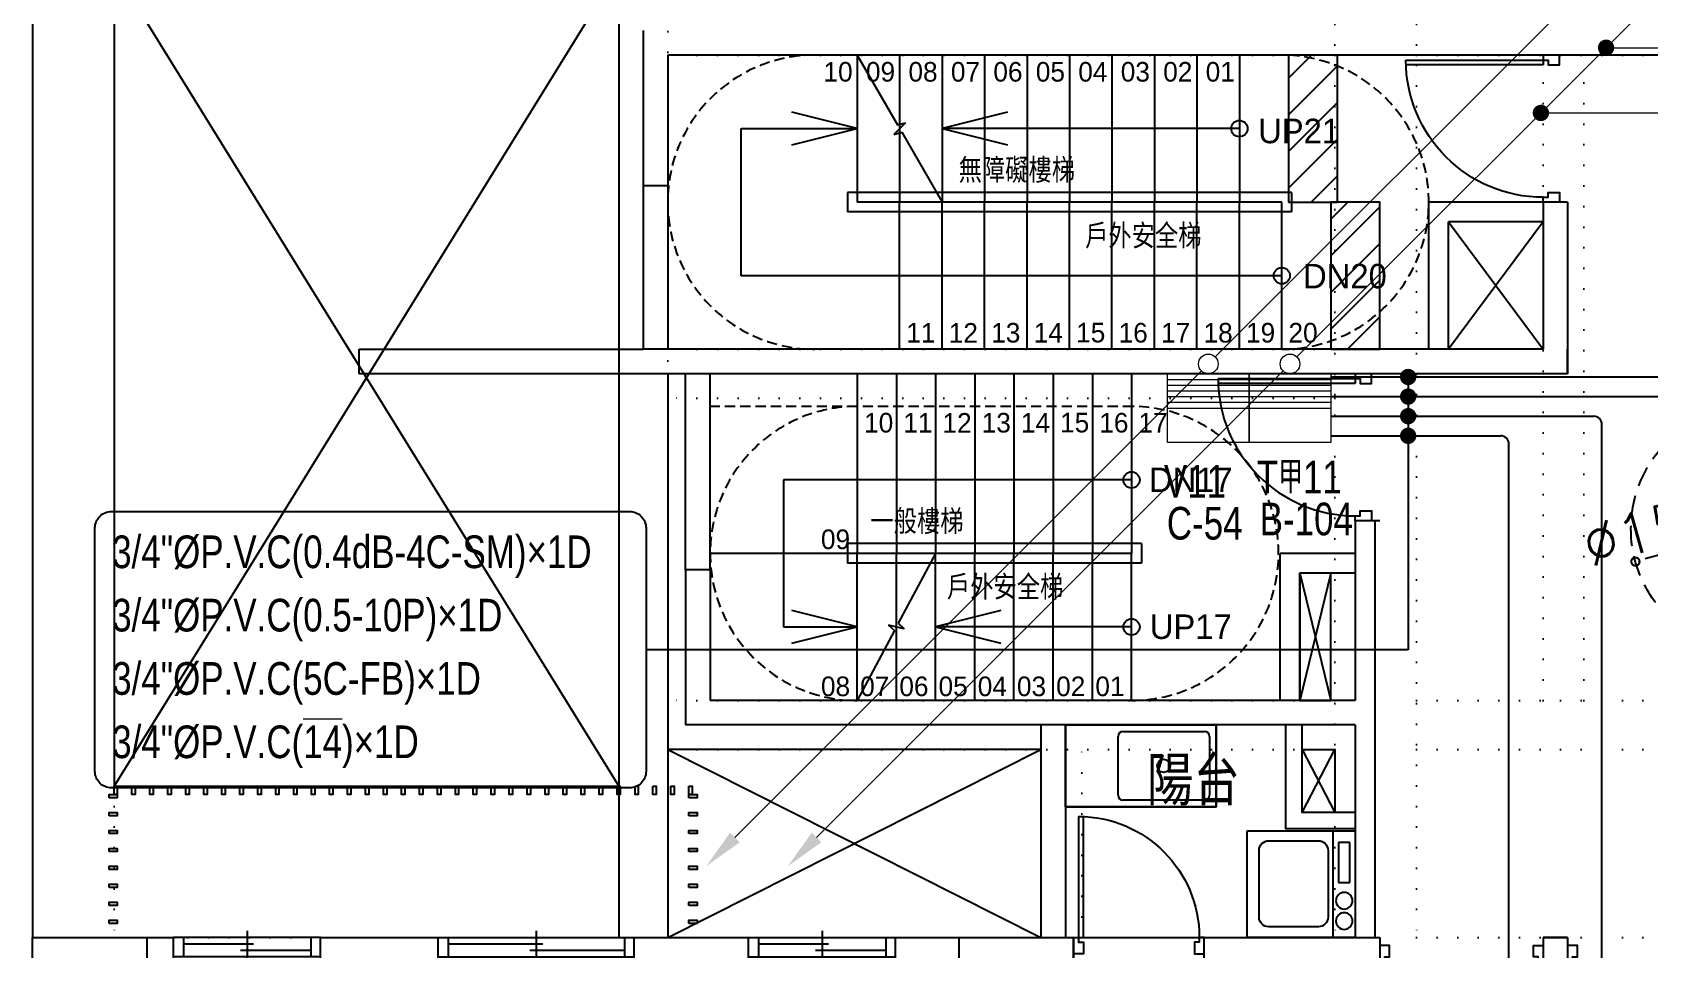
# Model space of a CAD drawing. Header units: millimetres. Extents: x 98197 to 106565, y 53890 to 60222.
# Drawn here: x 102758 to 103748, y 55663 to 56225 of the extents above; entities that cross this region are included whole.
import ezdxf
from ezdxf.enums import TextEntityAlignment as Align

# ---------------------------------------------------------------- set-up
doc = ezdxf.new("R2010")
doc.units = ezdxf.units.MM
doc.header["$LTSCALE"] = 50
doc.header["$MEASUREMENT"] = 0
doc.header["$PDMODE"] = 1
for name, pattern in [('DASHED2', [0.375, 0.25, -0.125]), ('DOT', [0.25, 0, -0.25]), ('HIDDEN2', [0.1875, 0.125, -0.0625])]:
    doc.linetypes.add(name, pattern=pattern)
doc.layers.get('0').update_dxf_attribs({"color": 8, "linetype": 'CONTINUOUS'})
doc.layers.get('Defpoints').update_dxf_attribs({"color": 8, "linetype": 'CONTINUOUS'})
for name, color, linetype in [('00', 7, 'DOT'), ('11', 2, 'CONTINUOUS'), ('11L', 241, 'CONTINUOUS')]:
    doc.layers.add(name, color=color, linetype=linetype)
doc.styles.add('CHINA', font='c2', dxfattribs={"bigfont": 'china'})
doc.styles.add('JEH', font='SIMPLEX.SHX', dxfattribs={"bigfont": 'JE.SHX'})
doc.styles.add('NOTHING', font='TC-SIMP.SHX', dxfattribs={"bigfont": 'AE.SHX'})
doc.dimstyles.new('JEH', dxfattribs={"dimscale": 10, "dimtxt": 3, "dimasz": 4, "dimexe": 1, "dimexo": 1, "dimgap": 0.09, "dimtad": 1, "dimdsep": 46, "dimtxsty": 'JEH', "dimblk": 'DOTSMALL', "dimcen": 0.1, "dimadec": 0, "dimazin": 0, "dimtfac": 1, "dimtdec": 1, "dimtmove": 2, "dimatfit": 3, "dimfxl": 1, "dimtolj": 1, "dimtzin": 0, "dimarcsym": 0})

# ---------------------------------------------------------------- blocks, each defined once
blk = doc.blocks.new('*U24', base_point=(556940.24, 45415.43))
for p, q in [((556890.24, 45422.93), (556890.24, 45407.93)), ((556990.24, 45422.93), (556990.24, 45407.93)), ((556893.24, 45313.93), (556893.24, 45407.93)), ((556893.24, 45407.93), (556896.24, 45407.93)), ((556896.24, 45407.93), (556896.24, 45313.93))]:
    blk.add_line(p, q)
for points in [[(556890.24, 45407.93), (556893.24, 45407.93), (556893.24, 45410.93), (556896.24, 45410.93), (556896.24, 45417.93), (556890.24, 45417.93)], [(556990.24, 45407.93), (556987.24, 45407.93), (556987.24, 45410.93), (556984.24, 45410.93), (556984.24, 45417.93), (556990.24, 45417.93)]]:
    blk.add_lwpolyline(points)
blk.add_arc((556893.24, 45407.93), 94, -90, 0)
blk = doc.blocks.new('*U25', base_point=(557135.24, 45415.43))
for p, q in [((557169.24, 45422.93), (557169.24, 45496.93)), ((557172.24, 45496.93), (557172.24, 45422.93)), ((557095.24, 45407.93), (557095.24, 45422.93)), ((557169.24, 45422.93), (557095.24, 45422.93)), ((557172.24, 45422.93), (557169.24, 45422.93)), ((557175.24, 45407.93), (557175.24, 45422.93)), ((557175.24, 45407.93), (557095.24, 45407.93))]:
    blk.add_line(p, q)
for points in [[(557095.24, 45422.93), (557098.24, 45422.93), (557098.24, 45419.93), (557101.24, 45419.93), (557101.24, 45412.93), (557095.24, 45412.93)], [(557175.24, 45422.93), (557172.24, 45422.93), (557172.24, 45419.93), (557169.24, 45419.93), (557169.24, 45412.93), (557175.24, 45412.93)]]:
    blk.add_lwpolyline(points)
blk.add_arc((557172.24, 45422.93), 74, 90, 180)
blk = doc.blocks.new('*U27', base_point=(551368.96, 44174.06))
for p, q in [((551368.96, 44185.56), (551368.96, 44165.56)), ((551323.96, 44166.56), (551323.96, 44181.56)), ((551413.96, 44181.56), (551323.96, 44181.56)), ((551329.96, 44181.56), (551329.96, 44169.56)), ((551329.96, 44177.56), (551372.96, 44177.56)), ((551407.96, 44181.56), (551407.96, 44169.56)), ((551413.96, 44166.56), (551413.96, 44181.56)), ((551413.96, 44169.56), (551323.96, 44169.56)), ((551413.96, 44166.56), (551323.96, 44166.56)), ((551407.96, 44173.56), (551364.96, 44173.56))]:
    blk.add_line(p, q)
blk = doc.blocks.new('*U29', base_point=(551535.96, 44174.06))
for p, q in [((551535.96, 44185.56), (551535.96, 44165.56)), ((551475.96, 44166.56), (551475.96, 44181.56)), ((551475.96, 44181.56), (551595.96, 44181.56)), ((551481.96, 44181.56), (551481.96, 44169.56)), ((551481.96, 44177.56), (551539.96, 44177.56)), ((551589.96, 44181.56), (551589.96, 44169.56)), ((551595.96, 44166.56), (551595.96, 44181.56)), ((551475.96, 44169.56), (551595.96, 44169.56)), ((551475.96, 44166.56), (551595.96, 44166.56)), ((551589.96, 44173.56), (551531.96, 44173.56))]:
    blk.add_line(p, q)
blk = doc.blocks.new('*U30', base_point=(551700.96, 44174.06))
for p, q in [((551700.96, 44185.56), (551700.96, 44165.56)), ((551655.96, 44166.56), (551655.96, 44181.56)), ((551655.96, 44181.56), (551745.96, 44181.56)), ((551661.96, 44181.56), (551661.96, 44169.56)), ((551661.96, 44177.56), (551704.96, 44177.56)), ((551739.96, 44181.56), (551739.96, 44169.56)), ((551745.96, 44166.56), (551745.96, 44181.56)), ((551655.96, 44169.56), (551745.96, 44169.56)), ((551655.96, 44166.56), (551745.96, 44166.56)), ((551739.96, 44173.56), (551696.96, 44173.56))]:
    blk.add_line(p, q)
blk = doc.blocks.new('*U32', base_point=(534668.7, 37898.24))
for p, q in [((534676.2, 37943.24), (534661.2, 37943.24)), ((534661.2, 37859.24), (534577.2, 37859.24)), ((534577.2, 37856.24), (534661.2, 37856.24)), ((534661.2, 37856.24), (534661.2, 37859.24)), ((534676.2, 37853.24), (534661.2, 37853.24))]:
    blk.add_line(p, q)
for points in [[(534661.2, 37943.24), (534661.2, 37940.24), (534664.2, 37940.24), (534664.2, 37937.24), (534671.2, 37937.24), (534671.2, 37943.24)], [(534661.2, 37853.24), (534661.2, 37856.24), (534664.2, 37856.24), (534664.2, 37859.24), (534671.2, 37859.24), (534671.2, 37853.24)]]:
    blk.add_lwpolyline(points)
blk.add_arc((534661.2, 37856.24), 84, 90, 180)
blk = doc.blocks.new('*U33', base_point=(534668.7, 37793.24))
for p, q in [((534676.2, 37838.24), (534661.2, 37838.24)), ((534577.2, 37835.24), (534661.2, 37835.24)), ((534661.2, 37832.24), (534577.2, 37832.24)), ((534661.2, 37835.24), (534661.2, 37832.24)), ((534676.2, 37748.24), (534661.2, 37748.24))]:
    blk.add_line(p, q)
for points in [[(534661.2, 37838.24), (534661.2, 37835.24), (534664.2, 37835.24), (534664.2, 37832.24), (534671.2, 37832.24), (534671.2, 37838.24)], [(534661.2, 37748.24), (534661.2, 37751.24), (534664.2, 37751.24), (534664.2, 37754.24), (534671.2, 37754.24), (534671.2, 37748.24)]]:
    blk.add_lwpolyline(points)
blk.add_arc((534661.2, 37835.24), 84, 180, 270)
blk = doc.blocks.new('_DotSmall')
at = {"color": 0, "linetype": 'ByBlock', "const_width": 0.5}
blk.add_lwpolyline([(-0.0625, 0, 1), (0.0625, 0, 1)], format="xyb", close=True, dxfattribs=at)
blk = doc.blocks.new('*D62')
at = {"color": 0, "linetype": 'DASHED2', "lineweight": -2, "transparency": 16777216}
blk.add_line((103883.89, 55940.71), (103739.37, 55900.56), dxfattribs=at)
at = {"layer": 'Defpoints', "color": 0, "linetype": 'DASHED2', "transparency": 16777216}
for p in [(103883.89, 55940.71), (103739.37, 55900.56)]:
    blk.add_point(p, dxfattribs=at)
at = {"color": 0, "linetype": 'DASHED2', "lineweight": -2, "transparency": 16777216, "xscale": 10, "yscale": 10, "zscale": 10}
for p, rotation in [((103883.89, 55940.71), 15.52411099675541), ((103739.37, 55900.56), 195.5241109967554)]:
    blk.add_blockref('_DotSmall', p, dxfattribs=dict(at, rotation=rotation))
at = {"color": 0, "linetype": 'DASHED2', "transparency": 16777216, "insert": (103749.36, 55920.63), "char_height": 25, "attachment_point": 5, "rotation": 15.52411, "style": 'JEH'}
blk.add_mtext('\\A1;∅150', dxfattribs=at)
blk = doc.blocks.new('BOXC', base_point=(3877.978, 1738.882))
for p, q in [((3877.478, 1739.882), (3877.478, 1738.882)), ((3878.478, 1739.882), (3877.478, 1739.882)), ((3878.478, 1738.882), (3878.478, 1739.882)), ((3877.478, 1738.882), (3878.478, 1738.882))]:
    blk.add_line(p, q)
blk = doc.blocks.new('$$FUFA4')
for p, q in [((0, 66.19), (0, 0)), ((65.27, 66.19), (0, 66.19)), ((65.27, 0), (65.27, 66.19)), ((0, 52.66), (65.27, 52.66)), ((53.21, 49.52), (12.4, 49.52)), ((6.46, 43.58), (6.46, 13.19)), ((59.15, 13.19), (59.15, 43.58)), ((0, 0), (65.27, 0)), ((12.4, 7.25), (53.21, 7.25))]:
    blk.add_line(p, q)
for centre in [(10.03, 59.43), (22.44, 59.43)]:
    blk.add_circle(centre, 5.1)
for centre, start, end in [((12.4, 43.58), 90, 180), ((53.21, 43.58), 0, 90), ((12.4, 13.19), 180, 270), ((53.21, 13.19), 270, 0)]:
    blk.add_arc(centre, 5.94, start, end)
at = {"xscale": 6.968723676982174, "yscale": -24.39968830585457, "zscale": 6.968723676982174, "rotation": 90.00000000002778}
blk.add_blockref('BOXC', (33.65, 59.43), dxfattribs=at)

msp = doc.modelspace()

# ---------------------------------------------------------------- hatches: boundary and pattern name
h = msp.add_hatch()
h.set_pattern_fill('ANSI31', color=256, scale=5, style=0)
h.set_pattern_definition([(45, (66635.389, 53766.744), (-11.22532, 11.22532), [])])
h.paths.add_polyline_path([(103526.857, 56120.566), (103556.857, 56120.566), (103556.857, 56210.566), (103526.857, 56210.566)])
h.paths.add_polyline_path([(103552.857, 56030.566), (103582.857, 56030.566), (103582.857, 56120.566), (103552.857, 56120.566)])

# ---------------------------------------------------------------- linework, layer by layer
for p, q in [((102757.857, 56355.566), (102757.857, 55670.566)), ((102807.857, 56263.066), (102807.857, 55763.066)), ((103116.857, 56263.066), (102807.857, 55763.066)), ((102807.857, 56263.066), (103116.857, 55763.066)), ((103116.857, 56263.066), (103116.857, 55670.566)), ((103131.857, 56225.566), (103131.857, 56130.566)), ((103789.857, 56210.566), (103146.857, 56210.566)), ((103146.857, 56210.566), (103146.857, 56130.566)), ((103262.857, 56210.566), (103262.857, 56120.566)), ((103262.857, 56210.566), (103287.557, 56167.816)), ((103288.857, 56210.566), (103288.857, 56120.566)), ((103314.857, 56210.566), (103314.857, 56120.566)), ((103340.857, 56210.566), (103340.857, 56120.566)), ((103366.857, 56210.566), (103366.857, 56120.566)), ((103392.857, 56210.566), (103392.857, 56120.566)), ((103418.857, 56210.566), (103418.857, 56120.566)), ((103444.857, 56210.566), (103444.857, 56120.566)), ((103470.857, 56210.566), (103470.857, 56120.566)), ((103496.857, 56210.566), (103496.857, 56120.566)), ((103191.857, 56165.566), (103262.857, 56165.566)), ((103191.857, 56075.566), (103191.857, 56165.566)), ((103292.406, 56169.117), (103285.309, 56162.016)), ((103287.557, 56167.816), (103292.406, 56169.117)), ((103496.857, 56165.566), (103314.857, 56165.566)), ((103285.309, 56162.016), (103290.157, 56163.316)), ((103290.157, 56163.316), (103314.857, 56120.566)), ((103146.857, 56130.566), (103131.857, 56130.566)), ((103131.857, 56130.566), (103131.857, 56030.566)), ((103146.857, 56130.566), (103146.857, 56030.566)), ((103528.857, 56126.566), (103256.857, 56126.566)), ((103256.857, 56126.566), (103256.857, 56114.566)), ((103528.857, 56126.566), (103528.857, 56114.566)), ((103522.857, 56120.566), (103262.857, 56120.566)), ((103288.857, 56030.566), (103288.857, 56120.566)), ((103314.857, 56030.566), (103314.857, 56120.566)), ((103340.857, 56030.566), (103340.857, 56120.566)), ((103366.857, 56030.566), (103366.857, 56120.566)), ((103392.857, 56030.566), (103392.857, 56120.566)), ((103418.857, 56030.566), (103418.857, 56120.566)), ((103444.857, 56030.566), (103444.857, 56120.566)), ((103470.857, 56030.566), (103470.857, 56120.566)), ((103496.857, 56030.566), (103496.857, 56120.566)), ((103522.857, 56030.566), (103522.857, 56120.566)), ((103612.857, 56030.566), (103612.857, 56120.566)), ((103682.857, 56120.566), (103682.857, 56030.566)), ((103697.857, 56120.566), (103697.857, 56015.566)), ((103528.857, 56114.566), (103256.857, 56114.566)), ((103624.857, 56030.566), (103624.857, 56108.566)), ((103682.857, 56108.566), (103624.857, 56108.566)), ((103682.857, 56108.566), (103624.857, 56030.566)), ((103624.857, 56108.566), (103682.857, 56030.566)), ((103522.857, 56075.566), (103191.857, 56075.566)), ((102957.857, 56015.566), (102957.857, 56030.566)), ((102957.857, 56030.566), (103131.857, 56030.566)), ((103682.857, 56030.566), (103131.857, 56030.566)), ((103697.857, 56015.566), (103697.857, 56030.566)), ((103157.857, 56015.566), (102957.857, 56015.566)), ((103157.857, 56015.566), (103131.857, 56015.566)), ((103146.857, 56015.566), (103146.857, 55670.566)), ((103697.857, 56015.566), (103157.857, 56015.566)), ((103157.857, 55895.566), (103157.857, 56015.566)), ((103172.857, 55895.566), (103172.857, 56015.566)), ((103262.857, 56015.566), (103262.857, 55905.566)), ((103286.857, 56015.566), (103286.857, 55905.566)), ((103310.857, 56015.566), (103310.857, 55905.566)), ((103334.857, 56015.566), (103334.857, 55905.566)), ((103358.857, 56015.566), (103358.857, 55905.566)), ((103382.857, 56015.566), (103382.857, 55905.566)), ((103406.857, 56015.566), (103406.857, 55905.566)), ((103430.857, 56015.566), (103430.857, 55905.566)), ((103430.857, 55950.566), (103217.857, 55950.566)), ((103217.857, 55950.566), (103217.857, 55860.566)), ((103567.857, 55925.566), (103567.857, 55815.566)), ((103579.857, 55925.566), (103579.857, 55800.566)), ((103436.857, 55911.566), (103256.857, 55911.566)), ((103256.857, 55911.566), (103256.857, 55899.566)), ((103436.857, 55911.566), (103436.857, 55899.566)), ((103430.857, 55905.566), (103172.857, 55905.566)), ((103436.857, 55899.566), (103256.857, 55899.566)), ((103262.857, 55815.566), (103262.857, 55905.566)), ((103286.857, 55815.566), (103286.857, 55905.566)), ((103310.857, 55905.566), (103288.057, 55862.816)), ((103310.857, 55815.566), (103310.857, 55905.566)), ((103334.857, 55815.566), (103334.857, 55905.566)), ((103358.857, 55815.566), (103358.857, 55905.566)), ((103382.857, 55815.566), (103382.857, 55905.566)), ((103406.857, 55815.566), (103406.857, 55905.566)), ((103430.857, 55815.566), (103430.857, 55905.566)), ((103521.857, 55815.566), (103521.857, 55905.566)), ((103157.857, 55895.566), (103157.857, 55800.566)), ((103172.857, 55895.566), (103157.857, 55895.566)), ((103172.857, 55895.566), (103172.857, 55815.566)), ((103533.857, 55815.566), (103533.857, 55893.566)), ((103567.857, 55893.566), (103533.857, 55893.566)), ((103533.857, 55893.566), (103552.857, 55815.566)), ((103552.857, 55893.566), (103533.857, 55815.566)), ((103217.857, 55860.566), (103262.857, 55860.566)), ((103285.657, 55858.316), (103262.857, 55815.566)), ((103291.656, 55859.452), (103282.059, 55861.681)), ((103282.059, 55861.681), (103285.657, 55858.316)), ((103288.057, 55862.816), (103291.656, 55859.452)), ((103430.857, 55860.566), (103310.857, 55860.566)), ((103567.857, 55815.566), (103172.857, 55815.566)), ((103567.857, 55800.566), (103157.857, 55800.566)), ((103375.357, 55800.566), (103375.357, 55670.566)), ((103390.357, 55800.566), (103390.357, 55670.566)), ((103390.357, 55800.566), (103482.589, 55800.566)), ((103390.357, 55750.566), (103390.357, 55800.566)), ((103482.589, 55800.566), (103390.357, 55800.566)), ((103482.589, 55800.566), (103482.589, 55750.566)), ((103567.857, 55800.566), (103567.857, 55670.566)), ((103579.857, 55800.566), (103579.857, 55670.566)), ((103579.857, 55800.566), (103579.857, 55800.566)), ((103422.589, 55757.566), (103422.589, 55793.566)), ((103425.589, 55796.566), (103475.589, 55796.566)), ((103478.589, 55793.566), (103478.589, 55757.566)), ((103146.857, 55670.566), (103375.357, 55785.566)), ((103146.857, 55785.566), (103375.357, 55670.566)), ((103375.357, 55785.566), (103146.857, 55785.566)), ((103535.357, 55747.066), (103555.357, 55785.566)), ((103535.357, 55785.566), (103555.357, 55747.066)), ((102807.857, 55763.066), (103116.857, 55763.066)), ((103482.589, 55750.566), (103390.357, 55750.566)), ((103475.589, 55754.566), (103425.589, 55754.566)), ((102792.857, 55670.566), (102844.357, 55670.566)), ((102934.357, 55670.566), (103006.357, 55670.566)), ((103126.357, 55670.566), (103196.357, 55670.566)), ((103286.357, 55670.566), (103395.357, 55670.566)), ((103475.357, 55670.566), (103582.857, 55670.566)), ((103682.857, 55670.566), (103682.857, 54985.566)), ((103697.857, 55670.566), (103682.857, 55670.566)), ((103682.857, 55670.566), (103682.857, 54985.566)), ((103682.857, 55670.566), (103697.857, 55670.566)), ((103697.857, 55670.566), (103697.857, 54985.566)), ((103697.857, 55670.566), (103697.857, 54985.566))]:
    msp.add_line(p, q)
at = {"extrusion": (0, 0, -1)}
for p, q in [((103682.857, 56120.566), (103612.857, 56120.566)), ((103567.857, 55905.566), (103521.857, 55905.566))]:
    msp.add_line(p, q, dxfattribs=at)
at = {"linetype": 'HIDDEN2'}
msp.add_line((103431.857, 55995.566), (103172.857, 55995.566), dxfattribs=at)
for points in [[(103526.857, 56120.566), (103556.857, 56120.566), (103556.857, 56210.566), (103526.857, 56210.566)], [(103552.857, 56030.566), (103582.857, 56030.566), (103582.857, 56120.566), (103552.857, 56120.566)], [(103552.857, 55893.566), (103533.857, 55893.566), (103533.857, 55815.566), (103552.857, 55815.566)], [(103535.357, 55785.566), (103555.357, 55785.566), (103555.357, 55747.066), (103535.357, 55747.066)], [(102807.857, 55763.066), (102809.857, 55763.066), (102809.857, 55758.066), (102807.857, 55758.066)], [(102818.857, 55763.066), (102820.857, 55763.066), (102820.857, 55758.066), (102818.857, 55758.066)], [(102829.857, 55763.066), (102831.857, 55763.066), (102831.857, 55758.066), (102829.857, 55758.066)], [(102840.857, 55763.066), (102842.857, 55763.066), (102842.857, 55758.066), (102840.857, 55758.066)], [(102851.857, 55763.066), (102853.857, 55763.066), (102853.857, 55758.066), (102851.857, 55758.066)], [(102862.857, 55763.066), (102864.857, 55763.066), (102864.857, 55758.066), (102862.857, 55758.066)], [(102873.857, 55763.066), (102875.857, 55763.066), (102875.857, 55758.066), (102873.857, 55758.066)], [(102884.857, 55763.066), (102886.857, 55763.066), (102886.857, 55758.066), (102884.857, 55758.066)], [(102895.857, 55763.066), (102897.857, 55763.066), (102897.857, 55758.066), (102895.857, 55758.066)], [(102906.857, 55763.066), (102908.857, 55763.066), (102908.857, 55758.066), (102906.857, 55758.066)], [(102917.857, 55763.066), (102919.857, 55763.066), (102919.857, 55758.066), (102917.857, 55758.066)], [(102928.857, 55763.066), (102930.857, 55763.066), (102930.857, 55758.066), (102928.857, 55758.066)], [(102939.857, 55763.066), (102941.857, 55763.066), (102941.857, 55758.066), (102939.857, 55758.066)], [(102950.857, 55763.066), (102952.857, 55763.066), (102952.857, 55758.066), (102950.857, 55758.066)], [(102961.857, 55763.066), (102963.857, 55763.066), (102963.857, 55758.066), (102961.857, 55758.066)], [(102972.857, 55763.066), (102974.857, 55763.066), (102974.857, 55758.066), (102972.857, 55758.066)], [(102983.857, 55763.066), (102985.857, 55763.066), (102985.857, 55758.066), (102983.857, 55758.066)], [(102994.857, 55763.066), (102996.857, 55763.066), (102996.857, 55758.066), (102994.857, 55758.066)], [(103005.857, 55763.066), (103007.857, 55763.066), (103007.857, 55758.066), (103005.857, 55758.066)], [(103016.857, 55763.066), (103018.857, 55763.066), (103018.857, 55758.066), (103016.857, 55758.066)], [(103027.857, 55763.066), (103029.857, 55763.066), (103029.857, 55758.066), (103027.857, 55758.066)], [(103038.857, 55763.066), (103040.857, 55763.066), (103040.857, 55758.066), (103038.857, 55758.066)], [(103049.857, 55763.066), (103051.857, 55763.066), (103051.857, 55758.066), (103049.857, 55758.066)], [(103060.857, 55763.066), (103062.857, 55763.066), (103062.857, 55758.066), (103060.857, 55758.066)], [(103071.857, 55763.066), (103073.857, 55763.066), (103073.857, 55758.066), (103071.857, 55758.066)], [(103082.857, 55763.066), (103084.857, 55763.066), (103084.857, 55758.066), (103082.857, 55758.066)], [(103093.857, 55763.066), (103095.857, 55763.066), (103095.857, 55758.066), (103093.857, 55758.066)], [(103104.857, 55763.066), (103106.857, 55763.066), (103106.857, 55758.066), (103104.857, 55758.066)], [(103115.857, 55763.066), (103117.857, 55763.066), (103117.857, 55758.066), (103115.857, 55758.066)], [(103126.857, 55763.066), (103128.857, 55763.066), (103128.857, 55758.066), (103126.857, 55758.066)], [(103137.857, 55763.066), (103139.857, 55763.066), (103139.857, 55758.066), (103137.857, 55758.066)], [(103148.857, 55763.066), (103150.857, 55763.066), (103150.857, 55758.066), (103148.857, 55758.066)], [(103159.857, 55763.066), (103161.857, 55763.066), (103161.857, 55758.066), (103159.857, 55758.066)], [(102804.857, 55756.066), (102804.857, 55758.066), (102809.857, 55758.066), (102809.857, 55756.066)], [(103159.857, 55756.066), (103159.857, 55758.066), (103164.857, 55758.066), (103164.857, 55756.066)], [(102804.857, 55745.066), (102804.857, 55747.066), (102809.857, 55747.066), (102809.857, 55745.066)], [(103159.857, 55745.066), (103159.857, 55747.066), (103164.857, 55747.066), (103164.857, 55745.066)], [(102804.857, 55734.066), (102804.857, 55736.066), (102809.857, 55736.066), (102809.857, 55734.066)], [(103159.857, 55734.066), (103159.857, 55736.066), (103164.857, 55736.066), (103164.857, 55734.066)], [(102804.857, 55723.066), (102804.857, 55725.066), (102809.857, 55725.066), (102809.857, 55723.066)], [(103159.857, 55723.066), (103159.857, 55725.066), (103164.857, 55725.066), (103164.857, 55723.066)], [(102804.857, 55712.066), (102804.857, 55714.066), (102809.857, 55714.066), (102809.857, 55712.066)], [(103159.857, 55712.066), (103159.857, 55714.066), (103164.857, 55714.066), (103164.857, 55712.066)], [(102804.857, 55701.066), (102804.857, 55703.066), (102809.857, 55703.066), (102809.857, 55701.066)], [(103159.857, 55701.066), (103159.857, 55703.066), (103164.857, 55703.066), (103164.857, 55701.066)], [(102804.857, 55690.066), (102804.857, 55692.066), (102809.857, 55692.066), (102809.857, 55690.066)], [(103159.857, 55690.066), (103159.857, 55692.066), (103164.857, 55692.066), (103164.857, 55690.066)], [(102804.857, 55679.066), (102804.857, 55681.066), (102809.857, 55681.066), (102809.857, 55679.066)], [(103159.857, 55679.066), (103159.857, 55681.066), (103164.857, 55681.066), (103164.857, 55679.066)], [(102757.857, 55670.566), (102827.857, 55670.566), (102827.857, 55600.566), (102757.857, 55600.566)], [(103325.357, 55670.566), (103395.357, 55670.566), (103395.357, 55600.566), (103325.357, 55600.566)]]:
    msp.add_lwpolyline(points, close=True)
for points in [[(103222.857, 56155.566), (103262.857, 56165.566), (103222.857, 56175.566)], [(103354.857, 56175.566), (103314.857, 56165.566), (103354.857, 56155.566)], [(103222.857, 55850.566), (103262.857, 55860.566), (103222.857, 55870.566)], [(103350.857, 55870.566), (103310.857, 55860.566), (103350.857, 55850.566)], [(103567.857, 55737.066), (103525.357, 55737.066), (103525.357, 55800.566)], [(103567.857, 55747.066), (103535.357, 55747.066), (103535.357, 55800.566)]]:
    msp.add_lwpolyline(points)
at = {"linetype": 'Continuous'}
msp.add_lwpolyline([(103482.589, 55800.566), (103390.357, 55800.566), (103390.357, 55750.566), (103482.589, 55750.566), (103482.589, 55800.566)], dxfattribs=at)
for centre, radius in [((103496.857, 56165.566), 5), ((103522.857, 56075.566), 5), ((103430.857, 55950.566), 5), ((103430.857, 55860.566), 5), ((103450.589, 55775.566), 4)]:
    msp.add_circle(centre, radius)
at = {"linetype": 'DASHED2'}
msp.add_circle((103811.631, 55920.632), 75, dxfattribs=at)
at = {"linetype": 'HIDDEN2'}
for centre, start, end in [((103236.857, 56120.566), 90, 270), ((103522.857, 56120.566), 270, 90), ((103262.857, 55905.566), 90, 270), ((103430.857, 55905.566), 270, 90)]:
    msp.add_arc(centre, 90, start, end, dxfattribs=at)
for centre, start, end in [((103425.589, 55793.566), 90, 180), ((103475.589, 55793.566), 360, 90), ((103425.589, 55757.566), 180, 270), ((103475.589, 55757.566), 270, 360)]:
    msp.add_arc(centre, 3, start, end)
at = {"layer": '00'}
for p, q in [((102757.857, 56355.566), (102757.857, 55670.566)), ((102807.857, 56355.566), (102807.857, 55670.566)), ((103116.857, 55670.566), (103116.857, 56355.566)), ((103146.857, 55670.566), (103146.857, 56355.566)), ((103555.357, 56355.566), (103555.357, 55670.566)), ((103605.357, 56355.566), (103605.357, 55670.566)), ((103555.357, 56210.566), (103146.857, 56210.566)), ((103605.357, 56210.566), (104207.857, 56210.566)), ((103682.857, 55815.566), (103682.857, 56210.566)), ((103707.857, 55815.566), (103707.857, 56210.566)), ((103555.357, 56030.566), (103146.857, 56030.566)), ((103555.357, 56000.566), (103146.857, 56000.566)), ((103555.357, 55815.566), (103146.857, 55815.566)), ((103605.357, 55815.566), (104207.857, 55815.566)), ((103555.357, 55785.566), (103146.857, 55785.566)), ((103375.357, 55670.566), (103375.357, 55785.566)), ((103400.357, 55670.566), (103400.357, 55785.566)), ((103605.357, 55785.566), (104207.857, 55785.566)), ((102827.857, 55670.566), (103325.357, 55670.566)), ((103395.357, 55670.566), (103555.357, 55670.566)), ((103605.357, 55670.566), (103985.357, 55670.566))]:
    msp.add_line(p, q, dxfattribs=at)
for points in [[(102757.857, 55670.566), (102827.857, 55670.566), (102827.857, 55600.566), (102757.857, 55600.566)], [(103325.357, 55670.566), (103395.357, 55670.566), (103395.357, 55600.566), (103325.357, 55600.566)]]:
    msp.add_lwpolyline(points, close=True, dxfattribs=at)
at = {"layer": '11', "lineweight": 0}
for p, q in [((103452.857, 56015.566), (103502.857, 56015.566)), ((103452.857, 56012.066), (103502.857, 56012.066)), ((103452.857, 56008.566), (103502.857, 56008.566)), ((103502.857, 56015.566), (103552.857, 56015.566)), ((103502.857, 56012.066), (103552.857, 56012.066)), ((103502.857, 56008.566), (103552.857, 56008.566)), ((103452.857, 56005.066), (103502.857, 56005.066)), ((103452.857, 56001.566), (103502.857, 56001.566)), ((103452.857, 55998.066), (103502.857, 55998.066)), ((103502.857, 56005.066), (103552.857, 56005.066)), ((103502.857, 56001.566), (103552.857, 56001.566)), ((103502.857, 55998.066), (103552.857, 55998.066)), ((103452.857, 55994.566), (103502.857, 55994.566)), ((103502.857, 55994.566), (103552.857, 55994.566))]:
    msp.add_line(p, q, dxfattribs=at)
at = {"layer": '11', "color": 3}
msp.add_line((103600.222, 56013.566), (103600.222, 55846.636), dxfattribs=at)
at = {"layer": '11', "lineweight": 0}
for points in [[(103502.857, 56015.566), (103502.857, 55973.566), (103452.857, 55973.566), (103452.857, 56015.566)], [(103552.857, 56015.566), (103552.857, 55973.566), (103502.857, 55973.566), (103502.857, 56015.566)]]:
    msp.add_lwpolyline(points, close=True, dxfattribs=at)
for centre in [(103477.857, 56021.566), (103477.857, 56021.566), (103527.857, 56021.566), (103527.857, 56021.566)]:
    msp.add_circle(centre, 6, dxfattribs=at)
at = {"layer": '11L', "lineweight": 0}
for p, q in [((103767.649, 56311.358), (103482.1, 56025.809)), ((103817.649, 56311.358), (103532.1, 56025.809)), ((103721.395, 56215.104), (103836.92, 56215.104)), ((103681.474, 56175.182), (103836.92, 56175.182)), ((103188.066, 55731.775), (103473.615, 56017.324)), ((103238.066, 55731.775), (103523.615, 56017.324))]:
    msp.add_line(p, q, dxfattribs=at)
at = {"layer": '11L'}
for p, q in [((103552.857, 56013.566), (103866.857, 56013.566)), ((103552.857, 56001.566), (103923.857, 56001.566)), ((103552.857, 55989.566), (103713.857, 55989.566)), ((103552.857, 55977.566), (103656.857, 55977.566)), ((103718.857, 55597.673), (103718.857, 55984.566)), ((103661.857, 55645.673), (103661.857, 55972.566)), ((103661.857, 55645.673), (103661.857, 55696.939)), ((103718.857, 55597.673), (103718.857, 55676.131))]:
    msp.add_line(p, q, dxfattribs=at)
at = {"layer": '11L', "color": 3}
msp.add_line((103600.222, 55846.636), (103133.589, 55846.636), dxfattribs=at)
at = {"layer": '11L', "lineweight": 0, "const_width": 5}
for points in [[(103718.895, 56215.104, 1), (103723.895, 56215.104, 1)], [(103678.974, 56175.182, 1), (103683.974, 56175.182, 1)]]:
    msp.add_lwpolyline(points, format="xyb", close=True, dxfattribs=at)
at = {"layer": '11L', "color": 3, "lineweight": 0, "const_width": 5}
for points in [[(103600.222, 56016.066, 1), (103600.222, 56011.066, 1)], [(103600.222, 56004.066, 1), (103600.222, 55999.066, 1)], [(103600.222, 55992.066, 1), (103600.222, 55987.066, 1)], [(103600.222, 55980.066, 1), (103600.222, 55975.066, 1)]]:
    msp.add_lwpolyline(points, format="xyb", close=True, dxfattribs=at)
at = {"layer": '11L', "color": 3}
msp.add_lwpolyline([(102806.202, 55931.199), (103123.589, 55931.199, -0.4142136), (103133.589, 55921.199), (103133.589, 55772.073, -0.4142136), (103123.589, 55762.073), (102806.202, 55762.073, -0.4142136), (102796.202, 55772.073), (102796.202, 55921.199, -0.4142136)], format="xyb", close=True, dxfattribs=at)
at = {"layer": '11L'}
for centre in [(103713.857, 55984.566), (103656.857, 55972.566)]:
    msp.add_arc(centre, 5, 0, 90, dxfattribs=at)
at = {"layer": '11L', "lineweight": 0}
for points in [[(103185.12, 55734.722), (103191.013, 55728.829), (103170.389, 55714.098)], [(103235.12, 55734.722), (103241.013, 55728.829), (103220.389, 55714.098)]]:
    msp.add_solid(points, dxfattribs=at)

# ---------------------------------------------------------------- block references
at = {"xscale": -1}
for name, p, rotation in [('*U32', (103690.357, 56165.566), 180), ('$$FUFA4', (103501.664, 55670.566), 270)]:
    msp.add_blockref(name, p, dxfattribs=dict(at, rotation=rotation))
for name, p in [('*U33', (103575.357, 55970.566)), ('*U27', (102889.357, 55663.066)), ('*U29', (103066.357, 55663.066)), ('*U30', (103241.357, 55663.066)), ('*U24', (103747.857, 55663.066))]:
    msp.add_blockref(name, p)
for name, p in [('*U25', (103435.357, 55663.066)), ('*U24', (103632.857, 55663.066))]:
    msp.add_blockref(name, p, dxfattribs=at)

# ---------------------------------------------------------------- texts
at = {"style": 'NOTHING'}
for s, height, p in [('10', 12, (103251.175, 56200.365)), ('09', 12, (103277.175, 56200.365)), ('08', 12, (103303.175, 56200.365)), ('07', 12, (103329.175, 56200.365)), ('06', 12, (103355.175, 56200.365)), ('05', 12, (103381.175, 56200.365)), ('04', 12, (103407.175, 56200.365)), ('03', 12, (103433.175, 56200.365)), ('02', 12, (103459.175, 56200.365)), ('01', 12, (103485.175, 56200.365)), ('UP21', 15, (103533.455, 56164.159)), ('DN20', 15, (103561.511, 56075.326)), ('11', 12, (103301.867, 56040.654)), ('12', 12, (103327.867, 56040.654)), ('13', 12, (103353.867, 56040.654)), ('14', 12, (103379.867, 56040.654)), ('15', 12, (103405.867, 56040.654)), ('16', 12, (103431.867, 56040.654)), ('17', 12, (103457.867, 56040.654)), ('18', 12, (103483.867, 56040.654)), ('19', 12, (103509.867, 56040.654)), ('20', 12, (103535.867, 56040.654)), ('10', 12, (103276.034, 55985.577)), ('11', 12, (103300.034, 55985.577)), ('12', 12, (103324.034, 55985.577)), ('13', 12, (103348.034, 55985.577)), ('14', 12, (103372.034, 55985.577)), ('15', 12, (103396.034, 55985.577)), ('16', 12, (103420.034, 55985.577)), ('17', 12, (103444.034, 55985.577)), ('DN17', 15, (103467.106, 55950.609)), ('09', 12, (103249.622, 55914.231)), ('UP17', 15, (103467.106, 55860.609)), ('08', 12, (103249.622, 55824.231)), ('07', 12, (103273.622, 55824.231)), ('06', 12, (103297.622, 55824.231)), ('05', 12, (103321.622, 55824.231)), ('04', 12, (103345.622, 55824.231)), ('03', 12, (103369.622, 55824.231)), ('02', 12, (103393.622, 55824.231)), ('01', 12, (103417.622, 55824.231))]:
    msp.add_text(s, height=height, rotation=360, dxfattribs=at).set_placement(p, align=Align.MIDDLE)
for s, height, p in [('無障礙樓梯', 15, (103324.978, 56132.414)), ('戶外安全梯', 15, (103402.433, 56092.2)), ('一般樓梯', 15, (103270.978, 55917.414)), ('戶外安全梯', 15, (103317.817, 55877.278)), ('陽台', 30, (103440.26, 55751.315))]:
    msp.add_text(s, height=height, dxfattribs=at).set_placement(p)
at = {"layer": '11L', "color": 1, "lineweight": 0, "style": 'CHINA', "width": 0.8}
for s, p in [('V11', (103450.69, 55939.657, 0)), ('T甲11', (103507.538, 55942.276, 0))]:
    msp.add_text(s, height=20, dxfattribs=at).set_placement(p)
at = {"layer": '11L', "color": 2, "lineweight": 0, "style": 'CHINA', "width": 0.8}
for s, p in [('C-54', (103452.461, 55914.055, 0)), ('B-104', (103509.309, 55916.674, 0))]:
    msp.add_text(s, height=20, dxfattribs=at).set_placement(p)
at = {"layer": '11L', "color": 3, "lineweight": 0, "style": 'CHINA', "width": 0.8}
for s, p in [('3/4"%%CP.V.C(0.4dB-4C-SM)×1D', (102806.712, 55896.567)), ('3/4"%%CP.V.C(0.5-10P)×1D', (102806.712, 55857.804)), ('3/4"%%CP.V.C(5C-FB)×1D', (102806.712, 55819.041)), ('3/4"%%CP.V.C(%%O14%%O)×1D', (102806.712, 55780.278))]:
    msp.add_text(s, height=20, dxfattribs=at).set_placement(p)

# ---------------------------------------------------------------- dimensions: what is measured, and where the dimension line sits
at = {"linetype": 'DASHED2'}
dim = msp.add_diameter_dim_2p(p1=(103883.894, 55940.705), p2=(103739.367, 55900.559), dimstyle='JEH', override={"dimtxt": 2.5, "dimasz": 1}, dxfattribs=at)
dim.commit()
dim.dimension.update_dxf_attribs({"geometry": '*D62', "text_midpoint": (103749.365, 55920.632), "dimtype": 131})

doc.saveas('drawing.dxf')
